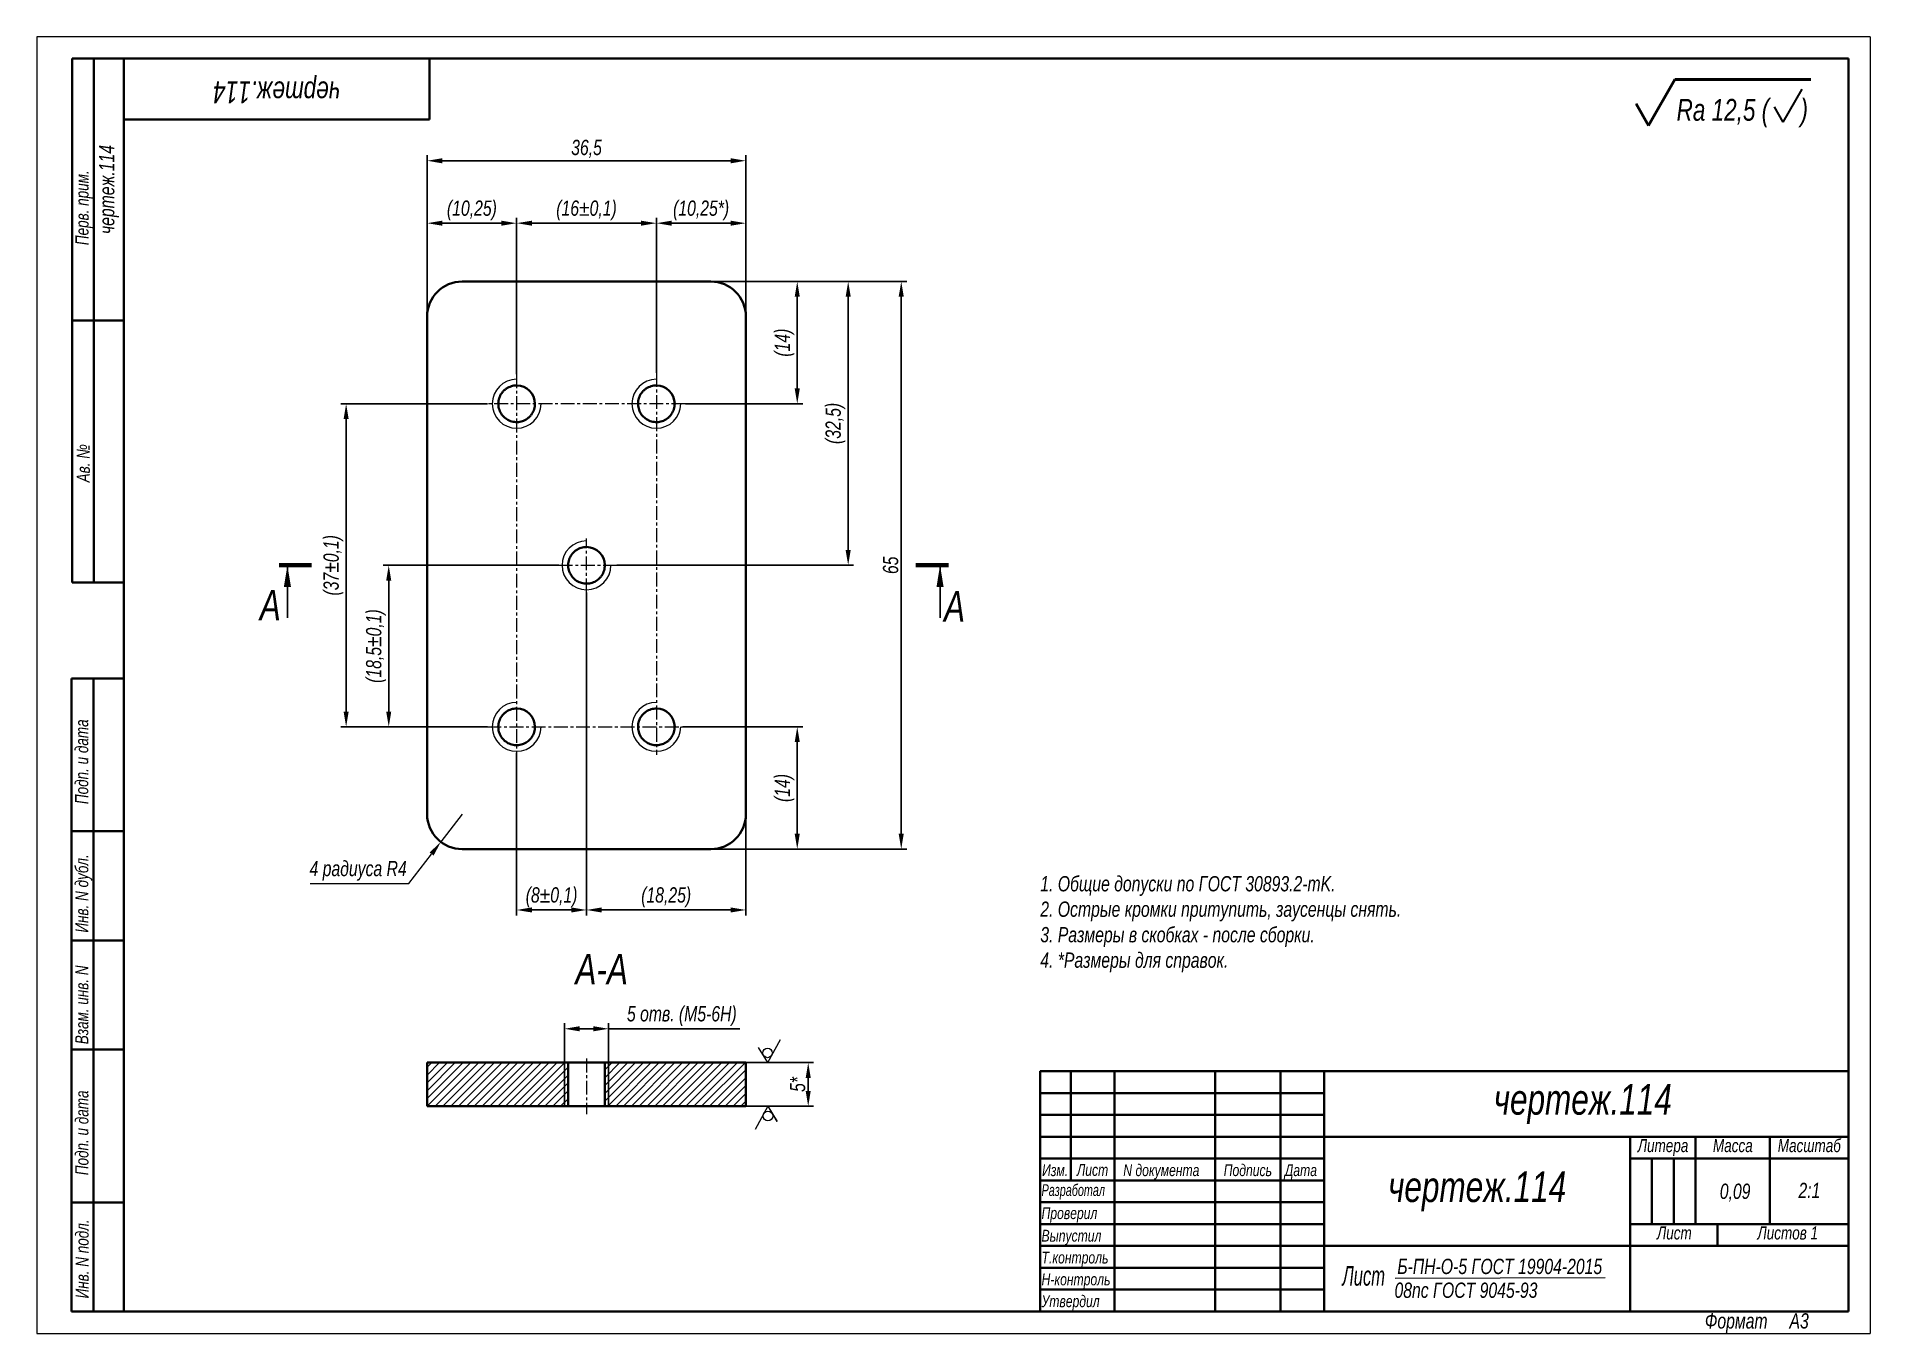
# Model space of a CAD drawing. Header units: millimetres. Extents: x 15697 to 16117, y -8525 to -8228.
import ezdxf

# ---------------------------------------------------------------- set-up
doc = ezdxf.new("R2010")
doc.units = ezdxf.units.MM
doc.linetypes.add('LT_08', pattern=[10.16, 6.35, -1.27, 1.27, -1.27])
for name, color, linetype, lineweight in [('Layer_01', 3, 'Continuous', 13), ('Layer_05', 7, 'Continuous', 40), ('Layer_08', 1, 'Continuous', 15), ('Layer_09', 6, 'Continuous', 15), ('Layer_15', 7, 'Continuous', 40), ('Layer_19', 7, 'Continuous', 50), ('Layer_20', 8, 'Continuous', 20)]:
    doc.layers.add(name, color=color, linetype=linetype, lineweight=lineweight)
doc.styles.add('Style_01', font='ARIALNI.TTF', dxfattribs={"width": 0.9, "height": 3.5})
doc.dimstyles.new('DimStyle_05', dxfattribs={"dimtxt": 3.5, "dimasz": 3.5, "dimexe": 1.25, "dimexo": 0, "dimtad": 1, "dimlfac": 0.5, "dimtxsty": 'Style_01', "dimcen": 0, "dimazin": 3, "dimtfac": 1, "dimtmove": 0, "dimatfit": 3})
doc.dimstyles.new('DimStyle_18', dxfattribs={"dimtxt": 3.5, "dimasz": 3.5, "dimexe": 1, "dimexo": 0, "dimtad": 1, "dimdec": 0, "dimlfac": 0.5, "dimtxsty": 'Style_01', "dimcen": 0, "dimclrd": 256, "dimclre": 256, "dimclrt": 256, "dimazin": 3, "dimtfac": 1, "dimtdec": 0, "dimtmove": 0, "dimatfit": 3, "dimlwd": 13, "dimlwe": 13})
pattern_1 = [(45, (-12823.2992, 9230.8023), (-0.89802561, 0.89802561), [])]

# ---------------------------------------------------------------- blocks, each defined once
blk = doc.blocks.new('Block_18')
at = {"layer": 'Layer_05', "linetype": 'Continuous', "lineweight": 15}
for p, q in [((0, 297.18), (0, 0.18)), ((420, 297.18), (0, 297.18)), ((420, 297.18), (420, 0.18)), ((0, 0.18), (420, 0.18))]:
    blk.add_line(p, q, dxfattribs=at)
at = {"layer": 'Layer_05', "linetype": 'Continuous'}
for p, q in [((415, 292.18), (8.12, 292.18)), ((8.12, 172.18), (8.12, 292.18)), ((13.12, 172.18), (13.12, 292.18)), ((20, 292.18), (20, 5.18)), ((90, 292.18), (90, 278.18)), ((415, 5.18), (415, 292.18)), ((20, 278.18), (90, 278.18)), ((8.12, 232.18), (20, 232.18)), ((8.12, 172.18), (20, 172.18)), ((8, 5.18), (8, 150.18)), ((8, 150.18), (20, 150.18)), ((13, 5.18), (13, 150.18)), ((8, 115.18), (20, 115.18)), ((8, 90.18), (20, 90.18)), ((8, 65.18), (20, 65.18)), ((229.88, 55.22), (294.92, 55.22)), ((229.88, 50.21), (294.92, 50.21)), ((229.88, 45.21), (294.92, 45.21)), ((369.97, 40.21), (369.97, 25.2)), ((374.97, 40.21), (374.97, 25.2)), ((8, 30.18), (20, 30.18)), ((229.88, 30.2), (294.92, 30.2)), ((229.88, 25.2), (294.92, 25.2)), ((229.88, 20.19), (294.92, 20.19)), ((229.88, 15.19), (294.92, 15.19)), ((229.88, 10.19), (294.92, 10.19)), ((8, 5.18), (20, 5.18)), ((20, 5.18), (415, 5.18)), ((415, 5.18), (230, 5.18))]:
    blk.add_line(p, q, dxfattribs=at)
for points in [[(415, 60.22), (229.88, 60.22), (229.88, 5.18)], [(236.88, 60.22), (236.88, 35.2)], [(246.89, 60.22), (246.89, 5.18)], [(269.9, 60.22), (269.9, 5.18)], [(284.91, 60.22), (284.91, 5.18)], [(294.92, 60.22), (294.92, 5.18)], [(415, 45.21), (294.92, 45.21)], [(415, 45.21), (294.92, 45.21)], [(364.97, 45.21), (364.97, 5.18)], [(379.98, 45.21), (379.98, 25.2)], [(396.99, 45.21), (396.99, 25.2)], [(396.99, 45.21), (396.99, 25.2)], [(229.88, 40.21), (294.92, 40.21)], [(364.97, 40.21), (415, 40.21)], [(229.88, 35.2), (294.92, 35.2)], [(364.97, 25.2), (415, 25.2)], [(384.98, 25.2), (384.98, 20.19)], [(294.92, 20.19), (415, 20.19)]]:
    blk.add_lwpolyline(points, dxfattribs=at)
at = {"layer": 'Layer_05', "linetype": 'Continuous', "style": 'Style_01', "width": 0.9}
for s, p in [('Перв. прим.', (11.89, 249.43)), ('Ав. №', (12.16, 195.1)), ('Подп. и дата', (11.81, 121.4)), ('Инв. N дубл.', (11.82, 91.97)), ('Взам. инв. N', (11.83, 66.4)), ('Подп. и дата', (11.85, 36.4)), ('Инв. N подл.', (11.9, 8.18))]:
    blk.add_text(s, height=3, rotation=90, dxfattribs=at).set_placement(p)
at = {"layer": 'Layer_05', "linetype": 'Continuous', "style": 'Style_01'}
for s, height, width, p in [('Литера', 3, 0.9, (366.74, 41.69)), ('Масса', 3, 0.9, (383.95, 41.69)), ('Масштаб', 3, 0.9, (398.8, 41.69)), ('Изм.', 2.7, 0.9, (230.29, 36.2)), ('Лист', 2.7, 0.9, (238.27, 36.25)), ('N документа', 2.7, 0.9, (248.89, 36.2)), ('Подпись', 2.7, 0.9, (271.9, 36.2)), ('Дата', 2.7, 0.9, (285.88, 36.2)), ('Разработал', 2.7, 0.8, (230.17, 31.64)), ('Проверил', 2.7, 0.9, (230.17, 26.36)), ('Выпустил', 2.7, 0.9, (230.17, 21.19)), ('Лист ', 3, 0.9, (371.13, 21.68)), ('Листов 1', 3, 0.9, (394.15, 21.68)), ('Т.контроль', 2.7, 0.9, (230.17, 16.19)), ('Н-контроль', 2.7, 0.9, (230.17, 11.19)), ('Утвердил', 2.7, 0.9, (230.17, 6.18))]:
    blk.add_text(s, height=height, dxfattribs=dict(at, width=width)).set_placement(p)
at = {"layer": 'Layer_05', "linetype": 'Continuous', "insert": (382.1, 4.78), "char_height": 3.5, "width": 32.9515, "attachment_point": 1, "style": 'Style_01'}
blk.add_mtext('Формат     А3', dxfattribs=at)
blk = doc.blocks.new('*D57')
at = {"layer": 'Defpoints', "color": 0, "ltscale": 0.5, "transparency": 16777216}
for p in [(15806.59, -8270.49), (15786.09, -8300.64), (15806.59, -8305.07)]:
    blk.add_point(p, dxfattribs=at)
at = {"layer": 'Layer_08', "color": 0, "lineweight": -2, "ltscale": 0.5, "transparency": 16777216}
for p, q in [((15786.09, -8300.64), (15786.09, -8269.24)), ((15806.59, -8305.07), (15806.59, -8269.24)), ((15789.59, -8270.49), (15803.09, -8270.49))]:
    blk.add_line(p, q, dxfattribs=at)
at = {"layer": 'Layer_08', "color": 0, "ltscale": 0.5, "transparency": 16777216}
for points in [[(15789.59, -8269.91), (15789.59, -8271.07), (15786.09, -8270.49)], [(15803.09, -8269.91), (15803.09, -8271.07), (15806.59, -8270.49)]]:
    blk.add_solid(points, dxfattribs=at)
at = {"layer": 'Layer_08', "color": 0, "ltscale": 0.5, "transparency": 16777216, "insert": (15796.34, -8267.57), "char_height": 3.5, "attachment_point": 5, "style": 'Style_01'}
blk.add_mtext('(10,25)', dxfattribs=at)
blk = doc.blocks.new('*D58')
at = {"layer": 'Defpoints', "color": 0, "ltscale": 0.5, "transparency": 16777216}
for p in [(15838.59, -8270.49), (15806.59, -8305.07), (15838.59, -8304.79)]:
    blk.add_point(p, dxfattribs=at)
at = {"layer": 'Layer_08', "color": 0, "lineweight": -2, "ltscale": 0.5, "transparency": 16777216}
for p, q in [((15806.59, -8305.07), (15806.59, -8269.24)), ((15838.59, -8304.79), (15838.59, -8269.24)), ((15810.09, -8270.49), (15835.09, -8270.49))]:
    blk.add_line(p, q, dxfattribs=at)
at = {"layer": 'Layer_08', "color": 0, "ltscale": 0.5, "transparency": 16777216}
for points in [[(15810.09, -8269.91), (15810.09, -8271.07), (15806.59, -8270.49)], [(15835.09, -8269.91), (15835.09, -8271.07), (15838.59, -8270.49)]]:
    blk.add_solid(points, dxfattribs=at)
at = {"layer": 'Layer_08', "color": 0, "ltscale": 0.5, "transparency": 16777216, "insert": (15822.59, -8267.57), "char_height": 3.5, "attachment_point": 5, "style": 'Style_01'}
blk.add_mtext('(16%%P0,1)', dxfattribs=at)
blk = doc.blocks.new('*D59')
at = {"layer": 'Defpoints', "color": 0, "ltscale": 0.5, "transparency": 16777216}
for p in [(15859.09, -8270.49), (15859.09, -8303.17), (15838.59, -8304.79)]:
    blk.add_point(p, dxfattribs=at)
at = {"layer": 'Layer_08', "color": 0, "lineweight": -2, "ltscale": 0.5, "transparency": 16777216}
for p, q in [((15838.59, -8304.79), (15838.59, -8269.24)), ((15859.09, -8303.17), (15859.09, -8269.24)), ((15842.09, -8270.49), (15855.59, -8270.49))]:
    blk.add_line(p, q, dxfattribs=at)
at = {"layer": 'Layer_08', "color": 0, "ltscale": 0.5, "transparency": 16777216}
for points in [[(15842.09, -8269.91), (15842.09, -8271.07), (15838.59, -8270.49)], [(15855.59, -8269.91), (15855.59, -8271.07), (15859.09, -8270.49)]]:
    blk.add_solid(points, dxfattribs=at)
at = {"layer": 'Layer_08', "color": 0, "ltscale": 0.5, "transparency": 16777216, "insert": (15848.84, -8267.57), "char_height": 3.5, "attachment_point": 5, "style": 'Style_01'}
blk.add_mtext('(10,25*)', dxfattribs=at)
blk = doc.blocks.new('*D60')
at = {"layer": 'Defpoints', "color": 0, "ltscale": 0.5, "transparency": 16777216}
for p in [(15841.99, -8283.85), (15845.25, -8311.85), (15870.86, -8311.85)]:
    blk.add_point(p, dxfattribs=at)
at = {"layer": 'Layer_08', "color": 0, "lineweight": -2, "ltscale": 0.5, "transparency": 16777216}
for p, q in [((15841.99, -8283.85), (15872.11, -8283.85)), ((15870.86, -8287.35), (15870.86, -8308.35)), ((15845.25, -8311.85), (15872.11, -8311.85))]:
    blk.add_line(p, q, dxfattribs=at)
at = {"layer": 'Layer_08', "color": 0, "ltscale": 0.5, "transparency": 16777216}
for points in [[(15870.28, -8287.35), (15871.44, -8287.35), (15870.86, -8283.85)], [(15870.28, -8308.35), (15871.44, -8308.35), (15870.86, -8311.85)]]:
    blk.add_solid(points, dxfattribs=at)
at = {"layer": 'Layer_08', "color": 0, "ltscale": 0.5, "transparency": 16777216, "insert": (15867.94, -8297.85), "char_height": 3.5, "attachment_point": 5, "rotation": 90, "style": 'Style_01'}
blk.add_mtext('(14)', dxfattribs=at)
blk = doc.blocks.new('*D61')
at = {"layer": 'Defpoints', "color": 0, "ltscale": 0.5, "transparency": 16777216}
for p in [(15841.99, -8283.85), (15829.53, -8348.85), (15882.53, -8348.85)]:
    blk.add_point(p, dxfattribs=at)
at = {"layer": 'Layer_08', "color": 0, "lineweight": -2, "ltscale": 0.5, "transparency": 16777216}
for p, q in [((15841.99, -8283.85), (15883.78, -8283.85)), ((15882.53, -8287.35), (15882.53, -8345.35)), ((15829.53, -8348.85), (15883.78, -8348.85))]:
    blk.add_line(p, q, dxfattribs=at)
at = {"layer": 'Layer_08', "color": 0, "ltscale": 0.5, "transparency": 16777216}
for points in [[(15881.94, -8287.35), (15883.11, -8287.35), (15882.53, -8283.85)], [(15881.94, -8345.35), (15883.11, -8345.35), (15882.53, -8348.85)]]:
    blk.add_solid(points, dxfattribs=at)
at = {"layer": 'Layer_08', "color": 0, "ltscale": 0.5, "transparency": 16777216, "insert": (15879.61, -8316.35), "char_height": 3.5, "attachment_point": 5, "rotation": 90, "style": 'Style_01'}
blk.add_mtext('(32,5)', dxfattribs=at)
blk = doc.blocks.new('*D62')
at = {"layer": 'Defpoints', "color": 0, "ltscale": 0.5, "transparency": 16777216}
for p in [(15844.68, -8385.85), (15870.86, -8385.85), (15831.42, -8413.85)]:
    blk.add_point(p, dxfattribs=at)
at = {"layer": 'Layer_08', "color": 0, "lineweight": -2, "ltscale": 0.5, "transparency": 16777216}
for p, q in [((15844.68, -8385.85), (15872.11, -8385.85)), ((15870.86, -8410.35), (15870.86, -8389.35)), ((15831.42, -8413.85), (15872.11, -8413.85))]:
    blk.add_line(p, q, dxfattribs=at)
at = {"layer": 'Layer_08', "color": 0, "ltscale": 0.5, "transparency": 16777216}
for points in [[(15870.28, -8389.35), (15871.44, -8389.35), (15870.86, -8385.85)], [(15870.28, -8410.35), (15871.44, -8410.35), (15870.86, -8413.85)]]:
    blk.add_solid(points, dxfattribs=at)
at = {"layer": 'Layer_08', "color": 0, "ltscale": 0.5, "transparency": 16777216, "insert": (15867.94, -8399.85), "char_height": 3.5, "attachment_point": 5, "rotation": 90, "style": 'Style_01'}
blk.add_mtext('(14)', dxfattribs=at)
blk = doc.blocks.new('*D63')
at = {"layer": 'Defpoints', "color": 0, "ltscale": 0.5, "transparency": 16777216}
for p in [(15822.59, -8355.06), (15859.09, -8403.35), (15822.59, -8427.8)]:
    blk.add_point(p, dxfattribs=at)
at = {"layer": 'Layer_08', "color": 0, "lineweight": -2, "ltscale": 0.5, "transparency": 16777216}
for p, q in [((15822.59, -8355.06), (15822.59, -8429.05)), ((15859.09, -8403.35), (15859.09, -8429.05)), ((15855.59, -8427.8), (15826.09, -8427.8))]:
    blk.add_line(p, q, dxfattribs=at)
at = {"layer": 'Layer_08', "color": 0, "ltscale": 0.5, "transparency": 16777216}
for points in [[(15826.09, -8427.21), (15826.09, -8428.38), (15822.59, -8427.8)], [(15855.59, -8427.21), (15855.59, -8428.38), (15859.09, -8427.8)]]:
    blk.add_solid(points, dxfattribs=at)
at = {"layer": 'Layer_08', "color": 0, "ltscale": 0.5, "transparency": 16777216, "insert": (15840.84, -8424.88), "char_height": 3.5, "attachment_point": 5, "style": 'Style_01'}
blk.add_mtext('(18,25)', dxfattribs=at)
blk = doc.blocks.new('*D64')
at = {"layer": 'Defpoints', "color": 0, "ltscale": 0.5, "transparency": 16777216}
for p in [(15794.09, -8405.85), (15789.23, -8412.21)]:
    blk.add_point(p, dxfattribs=at)
at = {"layer": 'Layer_08', "linetype": 'Continuous', "lineweight": 13, "ltscale": 0.5, "transparency": 16777216}
for p, q in [((15794.09, -8405.85), (15789.23, -8412.21)), ((15781.93, -8421.75), (15787.1, -8414.99)), ((15759.26, -8421.75), (15781.93, -8421.75))]:
    blk.add_line(p, q, dxfattribs=at)
at = {"layer": 'Layer_08', "ltscale": 0.5, "transparency": 16777216}
blk.add_solid([(15786.64, -8414.63), (15787.56, -8415.34), (15789.23, -8412.21)], dxfattribs=at)
at = {"layer": 'Layer_08', "ltscale": 0.5, "transparency": 16777216, "insert": (15770.28, -8418.83), "char_height": 3.5, "attachment_point": 5, "style": 'Style_01'}
blk.add_mtext('4 радиуса R4', dxfattribs=at)
blk = doc.blocks.new('*D65')
at = {"layer": 'Defpoints', "color": 0, "ltscale": 0.5, "transparency": 16777216}
for p in [(15777.29, -8348.85), (15816.24, -8348.85), (15799.89, -8385.85)]:
    blk.add_point(p, dxfattribs=at)
at = {"layer": 'Layer_08', "color": 0, "lineweight": -2, "ltscale": 0.5, "transparency": 16777216}
for p, q in [((15816.24, -8348.85), (15776.04, -8348.85)), ((15777.29, -8382.35), (15777.29, -8352.35)), ((15799.89, -8385.85), (15776.04, -8385.85))]:
    blk.add_line(p, q, dxfattribs=at)
at = {"layer": 'Layer_08', "color": 0, "ltscale": 0.5, "transparency": 16777216}
for points in [[(15776.71, -8352.35), (15777.87, -8352.35), (15777.29, -8348.85)], [(15776.71, -8382.35), (15777.87, -8382.35), (15777.29, -8385.85)]]:
    blk.add_solid(points, dxfattribs=at)
at = {"layer": 'Layer_08', "color": 0, "ltscale": 0.5, "transparency": 16777216, "insert": (15771.45, -8367.35), "char_height": 3.5, "attachment_point": 5, "rotation": 90, "style": 'Style_01'}
blk.add_mtext('\\P(18,5%%P0,1)', dxfattribs=at)
blk = doc.blocks.new('*D66')
at = {"layer": 'Defpoints', "color": 0, "ltscale": 0.5, "transparency": 16777216}
for p in [(15767.53, -8311.85), (15799.89, -8311.85), (15799.89, -8385.85)]:
    blk.add_point(p, dxfattribs=at)
at = {"layer": 'Layer_08', "color": 0, "lineweight": -2, "ltscale": 0.5, "transparency": 16777216}
for p, q in [((15799.89, -8311.85), (15766.28, -8311.85)), ((15767.53, -8382.35), (15767.53, -8315.35)), ((15799.89, -8385.85), (15766.28, -8385.85))]:
    blk.add_line(p, q, dxfattribs=at)
at = {"layer": 'Layer_08', "color": 0, "ltscale": 0.5, "transparency": 16777216}
for points in [[(15766.95, -8315.35), (15768.12, -8315.35), (15767.53, -8311.85)], [(15766.95, -8382.35), (15768.12, -8382.35), (15767.53, -8385.85)]]:
    blk.add_solid(points, dxfattribs=at)
at = {"layer": 'Layer_08', "color": 0, "ltscale": 0.5, "transparency": 16777216, "insert": (15764.61, -8348.85), "char_height": 3.5, "attachment_point": 5, "rotation": 90, "style": 'Style_01'}
blk.add_mtext('(37%%P0,1)', dxfattribs=at)
blk = doc.blocks.new('*D67')
at = {"layer": 'Defpoints', "color": 0, "ltscale": 0.5, "transparency": 16777216}
for p in [(15822.59, -8355.06), (15806.59, -8391.84), (15822.59, -8427.8)]:
    blk.add_point(p, dxfattribs=at)
at = {"layer": 'Layer_08', "color": 0, "lineweight": -2, "ltscale": 0.5, "transparency": 16777216}
for p, q in [((15822.59, -8355.06), (15822.59, -8429.05)), ((15806.59, -8391.84), (15806.59, -8429.05)), ((15810.09, -8427.8), (15819.09, -8427.8))]:
    blk.add_line(p, q, dxfattribs=at)
at = {"layer": 'Layer_08', "color": 0, "ltscale": 0.5, "transparency": 16777216}
for points in [[(15810.09, -8427.21), (15810.09, -8428.38), (15806.59, -8427.8)], [(15819.09, -8427.21), (15819.09, -8428.38), (15822.59, -8427.8)]]:
    blk.add_solid(points, dxfattribs=at)
at = {"layer": 'Layer_08', "color": 0, "ltscale": 0.5, "transparency": 16777216, "insert": (15814.59, -8424.88), "char_height": 3.5, "attachment_point": 5, "style": 'Style_01'}
blk.add_mtext('(8%%P0,1)', dxfattribs=at)
blk = doc.blocks.new('*D68')
at = {"layer": 'Defpoints', "color": 0, "ltscale": 0.5, "transparency": 16777216}
for p in [(15827.65, -8455.01), (15817.52, -8462.94), (15827.65, -8463.77)]:
    blk.add_point(p, dxfattribs=at)
at = {"layer": 'Layer_08', "color": 0, "lineweight": -2, "ltscale": 0.5, "transparency": 16777216}
for p, q in [((15817.52, -8462.94), (15817.52, -8453.76)), ((15827.65, -8463.77), (15827.65, -8453.76)), ((15821.02, -8455.01), (15824.15, -8455.01)), ((15827.65, -8455.01), (15857.68, -8455.01))]:
    blk.add_line(p, q, dxfattribs=at)
at = {"layer": 'Layer_08', "color": 0, "ltscale": 0.5, "transparency": 16777216}
for points in [[(15821.02, -8454.43), (15821.02, -8455.59), (15817.52, -8455.01)], [(15824.15, -8454.43), (15824.15, -8455.59), (15827.65, -8455.01)]]:
    blk.add_solid(points, dxfattribs=at)
at = {"layer": 'Layer_08', "color": 0, "ltscale": 0.5, "transparency": 16777216, "insert": (15844.42, -8452.09), "char_height": 3.5, "attachment_point": 5, "style": 'Style_01'}
blk.add_mtext('5 отв. (М5-6Н)', dxfattribs=at)
blk = doc.blocks.new('*D69')
at = {"layer": 'Defpoints', "color": 0, "ltscale": 0.5, "transparency": 16777216}
for p in [(15859.09, -8462.77), (15859.09, -8472.77), (15873.37, -8472.77)]:
    blk.add_point(p, dxfattribs=at)
at = {"layer": 'Layer_08', "color": 0, "lineweight": -2, "ltscale": 0.5, "transparency": 16777216}
for p, q in [((15859.09, -8462.77), (15874.62, -8462.77)), ((15873.37, -8466.27), (15873.37, -8469.27)), ((15859.09, -8472.77), (15874.62, -8472.77))]:
    blk.add_line(p, q, dxfattribs=at)
at = {"layer": 'Layer_08', "color": 0, "ltscale": 0.5, "transparency": 16777216}
for points in [[(15872.79, -8466.27), (15873.95, -8466.27), (15873.37, -8462.77)], [(15872.79, -8469.27), (15873.95, -8469.27), (15873.37, -8472.77)]]:
    blk.add_solid(points, dxfattribs=at)
at = {"layer": 'Layer_08', "color": 0, "ltscale": 0.5, "transparency": 16777216, "insert": (15870.96, -8467.77), "char_height": 3.5, "attachment_point": 5, "rotation": 90, "style": 'Style_01'}
blk.add_mtext('5*', dxfattribs=at)
blk = doc.blocks.new('*D70')
at = {"layer": 'Defpoints', "color": 0, "ltscale": 0.5, "transparency": 16777216}
for p in [(15859.09, -8256.19), (15786.09, -8300.64), (15859.09, -8303.17)]:
    blk.add_point(p, dxfattribs=at)
at = {"layer": 'Layer_08', "color": 0, "lineweight": -2, "ltscale": 0.5, "transparency": 16777216}
for p, q in [((15786.09, -8300.64), (15786.09, -8254.94)), ((15789.59, -8256.19), (15855.59, -8256.19)), ((15859.09, -8303.17), (15859.09, -8254.94))]:
    blk.add_line(p, q, dxfattribs=at)
at = {"layer": 'Layer_08', "color": 0, "ltscale": 0.5, "transparency": 16777216}
for points in [[(15789.59, -8255.61), (15789.59, -8256.78), (15786.09, -8256.19)], [(15855.59, -8255.61), (15855.59, -8256.78), (15859.09, -8256.19)]]:
    blk.add_solid(points, dxfattribs=at)
at = {"layer": 'Layer_08', "color": 0, "ltscale": 0.5, "transparency": 16777216, "insert": (15822.59, -8253.46), "char_height": 3.5, "attachment_point": 5, "style": 'Style_01'}
blk.add_mtext('36,5', dxfattribs=at)
blk = doc.blocks.new('*D71')
at = {"layer": 'Defpoints', "color": 0, "ltscale": 0.5, "transparency": 16777216}
for p in [(15841.99, -8283.85), (15842.83, -8413.85), (15894.68, -8413.85)]:
    blk.add_point(p, dxfattribs=at)
at = {"layer": 'Layer_08', "color": 0, "lineweight": -2, "ltscale": 0.5, "transparency": 16777216}
for p, q in [((15841.99, -8283.85), (15895.93, -8283.85)), ((15894.68, -8287.35), (15894.68, -8410.35)), ((15842.83, -8413.85), (15895.93, -8413.85))]:
    blk.add_line(p, q, dxfattribs=at)
at = {"layer": 'Layer_08', "color": 0, "ltscale": 0.5, "transparency": 16777216}
for points in [[(15894.09, -8287.35), (15895.26, -8287.35), (15894.68, -8283.85)], [(15894.09, -8410.35), (15895.26, -8410.35), (15894.68, -8413.85)]]:
    blk.add_solid(points, dxfattribs=at)
at = {"layer": 'Layer_08', "color": 0, "ltscale": 0.5, "transparency": 16777216, "insert": (15892.26, -8348.85), "char_height": 3.5, "attachment_point": 5, "rotation": 90, "style": 'Style_01'}
blk.add_mtext('65', dxfattribs=at)

msp = doc.modelspace()

# ---------------------------------------------------------------- hatches: boundary and pattern name
at = {"linetype": 'Continuous', "lineweight": 18}
h = msp.add_hatch(dxfattribs=at)
h.set_pattern_fill('ANSI31', scale=0.4, style=0)
h.set_pattern_definition(pattern_1)
h.paths.add_polyline_path([(15818.389, -8466.626), (15818.389, -8466.129), (15818.389, -8465.873), (15818.389, -8465.274), (15818.389, -8465.024), (15818.389, -8464.696), (15818.389, -8464.29), (15818.389, -8463.586), (15818.389, -8462.767), (15818.029, -8462.767), (15816.805, -8462.767), (15786.089, -8462.767), (15786.089, -8472.767), (15818.389, -8472.767), (15818.389, -8472.499), (15818.389, -8472.311), (15818.389, -8471.656), (15818.389, -8471.456), (15818.389, -8470.936), (15818.389, -8470.536), (15818.389, -8470.065), (15818.389, -8469.865), (15818.389, -8469.309), (15818.389, -8468.909), (15818.389, -8468.461), (15818.389, -8468.128), (15818.389, -8467.413), (15818.389, -8467.037), (15818.389, -8466.773)])
h = msp.add_hatch(dxfattribs=at)
h.set_pattern_fill('ANSI31', scale=0.4, style=0)
h.set_pattern_definition(pattern_1)
h.paths.add_polyline_path([(15826.789, -8466.952), (15826.789, -8467.513), (15826.789, -8467.791), (15826.789, -8468.129), (15826.789, -8468.529), (15826.789, -8468.892), (15826.789, -8469.239), (15826.789, -8469.728), (15826.789, -8470.128), (15826.789, -8470.596), (15826.789, -8471.085), (15826.789, -8471.391), (15826.789, -8471.805), (15826.789, -8472.42), (15826.789, -8472.6), (15826.789, -8472.779), (15859.089, -8472.767), (15859.089, -8462.767), (15826.789, -8462.767), (15826.789, -8464.088), (15826.789, -8464.384), (15826.789, -8464.762), (15826.789, -8464.95), (15826.789, -8465.437), (15826.789, -8465.967), (15826.789, -8466.201), (15826.789, -8466.552)])

# ---------------------------------------------------------------- linework, layer by layer
at = {"color": 7, "linetype": 'Continuous', "lineweight": 25}
msp.add_line((15842.789, -8462.767), (15842.789, -8462.767), dxfattribs=at)
at = {"layer": 'Layer_01', "lineweight": 13, "ltscale": 0.303109}
msp.add_line((16065.845, -8248.081), (16071.907, -8237.581), dxfattribs=at)
msp.add_line((16065.845, -8248.081), (16071.907, -8237.581), dxfattribs=at)
msp.add_line((16065.845, -8248.081), (16071.907, -8237.581), dxfattribs=at)
at = {"layer": 'Layer_01', "lineweight": 30}
for q in [(16101.032, -8239.828), (16101.032, -8239.828), (16101.032, -8239.828), (16101.032, -8239.828), (16094.681, -8243.828), (16094.681, -8243.828), (16094.681, -8243.828), (16094.681, -8243.828)]:
    msp.add_line((16096.702, -8247.328), q, dxfattribs=at)
at = {"layer": 'Layer_01', "lineweight": 13, "ltscale": 0.141451}
msp.add_line((16065.845, -8248.081), (16063.016, -8243.181), dxfattribs=at)
msp.add_line((16065.845, -8248.081), (16063.016, -8243.181), dxfattribs=at)
msp.add_line((16065.845, -8248.081), (16063.016, -8243.181), dxfattribs=at)
at = {"layer": 'Layer_01'}
msp.add_line((16007.795, -8512.139), (16055.886, -8511.954), dxfattribs=at)
at = {"layer": 'Layer_08', "linetype": 'LT_08', "ltscale": 0.5}
for p, q in [((15806.589, -8305.068), (15806.589, -8391.837)), ((15838.589, -8304.793), (15838.589, -8392.283)), ((15845.251, -8311.854), (15798.455, -8311.854)), ((15822.589, -8355.057), (15822.589, -8342.693)), ((15816.237, -8348.854), (15829.529, -8348.854)), ((15799.891, -8385.854), (15844.68, -8385.854)), ((15822.589, -8461.847), (15822.589, -8474.556))]:
    msp.add_line(p, q, dxfattribs=at)
at = {"layer": 'Layer_09', "ltscale": 0.5}
for centre in [(15806.592, -8311.854), (15838.592, -8311.854), (15822.592, -8348.854), (15806.592, -8385.854), (15838.592, -8385.854)]:
    msp.add_arc(centre, 5.6, 90, 0, dxfattribs=at)
at = {"layer": 'Layer_15', "linetype": 'Continuous'}
for p, q in [((15794.089, -8283.854), (15851.089, -8283.854)), ((15786.089, -8405.854), (15786.089, -8291.854)), ((15859.089, -8291.854), (15859.089, -8405.854)), ((15851.089, -8413.854), (15794.089, -8413.854)), ((15786.089, -8472.767), (15786.089, -8462.767)), ((15816.821, -8462.767), (15786.089, -8462.767)), ((15810.789, -8462.767), (15810.789, -8462.767)), ((15859.089, -8462.767), (15816.821, -8462.767)), ((15818.389, -8462.767), (15818.389, -8472.767)), ((15826.789, -8462.767), (15826.789, -8472.767)), ((15859.089, -8462.767), (15859.089, -8472.767)), ((15829.613, -8472.767), (15786.089, -8472.767)), ((15859.089, -8472.767), (15829.613, -8472.767))]:
    msp.add_line(p, q, dxfattribs=at)
at = {"layer": 'Layer_15', "linetype": 'Continuous', "lineweight": -3}
for p, q in [((15817.523, -8462.767), (15817.523, -8472.767)), ((15827.655, -8462.767), (15827.655, -8472.767))]:
    msp.add_line(p, q, dxfattribs=at)
at = {"layer": 'Layer_15', "linetype": 'Continuous'}
for centre, radius, start, end in [((15794.089, -8291.854), 8, 90, 180), ((15851.089, -8291.854), 8, 0, 90), ((15806.589, -8311.854), 4.2, 360, 90), ((15838.589, -8311.854), 4.2, 360, 90), ((15822.589, -8348.854), 4.2, 360, 90), ((15806.589, -8385.854), 4.2, 360, 90), ((15838.589, -8385.854), 4.2, 360, 90), ((15794.089, -8405.854), 8, 180, 270), ((15851.089, -8405.854), 8, 270, 0)]:
    msp.add_arc(centre, radius, start, end, dxfattribs=at)
for points in [[(15810.789, -8311.854), (15810.789, -8312.256), (15810.73, -8312.67), (15810.489, -8313.468), (15810.307, -8313.851), (15809.961, -8314.366), (15809.834, -8314.528), (15809.562, -8314.828), (15809.416, -8314.967), (15808.943, -8315.356), (15808.582, -8315.575), (15807.81, -8315.895), (15807.4, -8315.995), (15806.79, -8316.055), (15806.59, -8316.059), (15806.185, -8316.04), (15805.98, -8316.015), (15805.372, -8315.895), (15804.972, -8315.753), (15804.237, -8315.359), (15803.903, -8315.108), (15803.335, -8314.54), (15803.084, -8314.206), (15802.69, -8313.471), (15802.548, -8313.072), (15802.428, -8312.463), (15802.403, -8312.259), (15802.384, -8311.854), (15802.389, -8311.653), (15802.448, -8311.043), (15802.549, -8310.633), (15802.868, -8309.861), (15803.087, -8309.5), (15803.477, -8309.027), (15803.615, -8308.882), (15803.915, -8308.609), (15804.077, -8308.482), (15804.592, -8308.136), (15804.976, -8307.954), (15805.773, -8307.713), (15806.187, -8307.654), (15806.589, -8307.654)], [(15842.789, -8311.854), (15842.789, -8312.256), (15842.73, -8312.67), (15842.489, -8313.468), (15842.307, -8313.851), (15841.961, -8314.366), (15841.834, -8314.528), (15841.562, -8314.828), (15841.416, -8314.967), (15840.943, -8315.356), (15840.582, -8315.575), (15839.81, -8315.895), (15839.4, -8315.995), (15838.79, -8316.055), (15838.59, -8316.059), (15838.185, -8316.04), (15837.98, -8316.015), (15837.372, -8315.895), (15836.972, -8315.753), (15836.237, -8315.359), (15835.903, -8315.108), (15835.335, -8314.54), (15835.084, -8314.206), (15834.69, -8313.471), (15834.548, -8313.072), (15834.428, -8312.463), (15834.403, -8312.259), (15834.384, -8311.854), (15834.389, -8311.653), (15834.448, -8311.043), (15834.549, -8310.633), (15834.868, -8309.861), (15835.087, -8309.5), (15835.477, -8309.027), (15835.615, -8308.882), (15835.915, -8308.609), (15836.077, -8308.482), (15836.592, -8308.136), (15836.976, -8307.954), (15837.773, -8307.713), (15838.187, -8307.654), (15838.589, -8307.654)], [(15826.789, -8348.854), (15826.789, -8349.256), (15826.73, -8349.67), (15826.489, -8350.468), (15826.307, -8350.851), (15825.961, -8351.366), (15825.834, -8351.528), (15825.562, -8351.828), (15825.416, -8351.967), (15824.943, -8352.356), (15824.582, -8352.575), (15823.81, -8352.895), (15823.4, -8352.995), (15822.79, -8353.055), (15822.59, -8353.059), (15822.185, -8353.04), (15821.98, -8353.015), (15821.372, -8352.895), (15820.972, -8352.753), (15820.237, -8352.359), (15819.903, -8352.108), (15819.335, -8351.54), (15819.084, -8351.206), (15818.69, -8350.471), (15818.548, -8350.072), (15818.428, -8349.463), (15818.403, -8349.259), (15818.384, -8348.854), (15818.389, -8348.653), (15818.448, -8348.043), (15818.549, -8347.633), (15818.868, -8346.861), (15819.087, -8346.5), (15819.477, -8346.027), (15819.615, -8345.882), (15819.915, -8345.609), (15820.077, -8345.482), (15820.592, -8345.136), (15820.976, -8344.954), (15821.773, -8344.713), (15822.187, -8344.654), (15822.589, -8344.654)], [(15810.789, -8385.854), (15810.789, -8386.256), (15810.73, -8386.67), (15810.489, -8387.468), (15810.307, -8387.851), (15809.961, -8388.366), (15809.834, -8388.528), (15809.562, -8388.828), (15809.416, -8388.967), (15808.943, -8389.356), (15808.582, -8389.575), (15807.81, -8389.895), (15807.4, -8389.995), (15806.79, -8390.055), (15806.59, -8390.059), (15806.185, -8390.04), (15805.98, -8390.015), (15805.372, -8389.895), (15804.972, -8389.753), (15804.237, -8389.359), (15803.903, -8389.108), (15803.335, -8388.54), (15803.084, -8388.206), (15802.69, -8387.471), (15802.548, -8387.072), (15802.428, -8386.463), (15802.403, -8386.259), (15802.384, -8385.854), (15802.389, -8385.653), (15802.448, -8385.043), (15802.549, -8384.633), (15802.868, -8383.861), (15803.087, -8383.5), (15803.477, -8383.027), (15803.615, -8382.882), (15803.915, -8382.609), (15804.077, -8382.482), (15804.592, -8382.136), (15804.976, -8381.954), (15805.773, -8381.713), (15806.187, -8381.654), (15806.589, -8381.654)], [(15842.789, -8385.854), (15842.789, -8386.256), (15842.73, -8386.67), (15842.489, -8387.468), (15842.307, -8387.851), (15841.961, -8388.366), (15841.834, -8388.528), (15841.562, -8388.828), (15841.416, -8388.967), (15840.943, -8389.356), (15840.582, -8389.575), (15839.81, -8389.895), (15839.4, -8389.995), (15838.79, -8390.055), (15838.59, -8390.059), (15838.185, -8390.04), (15837.98, -8390.015), (15837.372, -8389.895), (15836.972, -8389.753), (15836.237, -8389.359), (15835.903, -8389.108), (15835.335, -8388.54), (15835.084, -8388.206), (15834.69, -8387.471), (15834.548, -8387.072), (15834.428, -8386.463), (15834.403, -8386.259), (15834.384, -8385.854), (15834.389, -8385.653), (15834.448, -8385.043), (15834.549, -8384.633), (15834.868, -8383.861), (15835.087, -8383.5), (15835.477, -8383.027), (15835.615, -8382.882), (15835.915, -8382.609), (15836.077, -8382.482), (15836.592, -8382.136), (15836.976, -8381.954), (15837.773, -8381.713), (15838.187, -8381.654), (15838.589, -8381.654)]]:
    msp.add_open_spline(points, degree=3, knots=[0, 0, 0, 0, 0.0625, 0.0625, 0.125, 0.125, 0.15625, 0.15625, 0.1875, 0.1875, 0.25, 0.25, 0.3125, 0.3125, 0.34375, 0.34375, 0.375, 0.375, 0.4375, 0.4375, 0.5, 0.5, 0.5625, 0.5625, 0.625, 0.625, 0.65625, 0.65625, 0.6875, 0.6875, 0.75, 0.75, 0.8125, 0.8125, 0.84375, 0.84375, 0.875, 0.875, 0.9375, 0.9375, 1, 1, 1, 1], dxfattribs=at)
at = {"layer": 'Layer_19', "lineweight": 50}
for p, q in [((16065.845, -8248.081), (16071.907, -8237.581)), ((16071.907, -8237.581), (16103.049, -8237.581)), ((16065.845, -8248.081), (16063.016, -8243.181))]:
    msp.add_line(p, q, dxfattribs=at)
at = {"layer": 'Layer_20', "color": 6, "lineweight": 70}
for p, q in [((15759.62, -8348.854), (15752.181, -8348.854)), ((15898.031, -8348.854), (15905.47, -8348.854))]:
    msp.add_line(p, q, dxfattribs=at)
at = {"layer": 'Layer_20', "color": 1, "lineweight": 13, "ltscale": 0.303109}
for p, q in [((15864.1, -8462.767), (15867.007, -8457.447)), ((15864.1, -8462.767), (15867.007, -8457.447)), ((15864.1, -8462.767), (15867.007, -8457.447)), ((15864.1, -8462.767), (15867.007, -8457.447)), ((15864.1, -8472.767), (15861.193, -8478.086)), ((15864.1, -8472.767), (15861.193, -8478.086)), ((15864.1, -8472.767), (15861.193, -8478.086)), ((15864.1, -8472.767), (15861.193, -8478.086))]:
    msp.add_line(p, q, dxfattribs=at)
at = {"layer": 'Layer_20', "color": 1, "lineweight": 13, "ltscale": 0.141451}
for p, q in [((15864.1, -8462.767), (15861.968, -8459.267)), ((15864.1, -8462.767), (15861.998, -8459.315)), ((15864.1, -8462.767), (15861.998, -8459.315)), ((15864.1, -8462.767), (15861.998, -8459.315)), ((15864.1, -8472.767), (15866.202, -8476.218)), ((15864.1, -8472.767), (15866.202, -8476.218)), ((15864.1, -8472.767), (15866.202, -8476.218)), ((15864.1, -8472.767), (15866.232, -8476.267))]:
    msp.add_line(p, q, dxfattribs=at)
at = {"layer": 'Layer_20', "color": 1, "lineweight": 13}
for centre in [(15864.057, -8460.538), (15864.057, -8460.538), (15864.057, -8460.538), (15864.057, -8460.538), (15864.144, -8474.996), (15864.144, -8474.996), (15864.144, -8474.996), (15864.144, -8474.996)]:
    msp.add_circle(centre, 1.098, dxfattribs=at)

# ---------------------------------------------------------------- block references
at = {"layer": 'Layer_05'}
msp.add_blockref('Block_18', (15696.65, -8524.95), dxfattribs=at)

# ---------------------------------------------------------------- texts
at = {"layer": 'Layer_01', "style": 'Style_01'}
for s, height, width, p in [('Rа 12,5 (     )', 5, 0.9, (16072.279, -8247.021)), ('0,09', 3.5, 0.9, (16082.171, -8493.984)), ('2:1', 3.5, 0.9, (16100.183, -8493.785)), ('Лист', 4.5, 0.735, (15995.732, -8513.85))]:
    msp.add_text(s, height=height, dxfattribs=dict(at, width=width)).set_placement(p)
at = {"layer": 'Layer_01', "color": 5, "style": 'Style_01', "width": 0.9}
for s, p in [('А', (15747.758, -8361.476)), ('А', (15904.476, -8361.773)), ('А-А', (15820.048, -8444.855))]:
    msp.add_text(s, height=7, dxfattribs=at).set_placement(p)
at = {"layer": 'Layer_01', "attachment_point": 5, "style": 'Style_01'}
for insert, char_height, width, rotation in [((15751.65, -8239.768), 5, 70, 180), ((15713.211, -8262.768), 3.5, 60, 90)]:
    msp.add_mtext('чертеж.114', dxfattribs=dict(at, insert=insert, char_height=char_height, width=width, rotation=rotation))
at = {"layer": 'Layer_01', "insert": (15926.526, -8442.092), "char_height": 3.5, "attachment_point": 7, "style": 'Style_01'}
msp.add_mtext_dynamic_manual_height_columns('1. Общие допуски по ГОСТ 30893.2-mK.\\P2. Острые кромки притупить, заусенцы снять.\\P3. Размеры в скобках - после сборки.\\P4. *Размеры для справок.', width=195.13822, gutter_width=17.5, heights=[-22.21], dxfattribs=at)
at = {"layer": 'Layer_01', "style": 'Style_01'}
for s, insert, char_height, width, attachment_point in [('чертеж.114', (16050.787, -8472.236), 7, 118.43471, 5), ('чертеж.114', (16026.593, -8492.249), 7, 70.04667, 5), ('Б-ПН-О-5 ГОСТ 19904-2015 ', (16008.307, -8507.688), 3.5, 80.46037, 1), ('08пс ГОСТ 9045-93', (16007.657, -8513.143), 3.5, 80.46037, 1)]:
    msp.add_mtext(s, dxfattribs=dict(at, insert=insert, char_height=char_height, width=width, attachment_point=attachment_point))

# ---------------------------------------------------------------- dimensions: what is measured, and where the dimension line sits
at = {"layer": 'Layer_08', "ltscale": 0.5}
dim = msp.add_linear_dim(base=(15859.089, -8256.192), p1=(15786.089, -8300.642), p2=(15859.089, -8303.171), dimstyle='DimStyle_05', dxfattribs=at)
dim.commit()
dim.dimension.update_dxf_attribs({"geometry": '*D70', "text_midpoint": (15822.589, -8253.456)})
for base, p1, p2, text, picture, middle in [((15806.589, -8270.489), (15786.089, -8300.642), (15806.589, -8305.068), '(<>)', '*D57', (15796.339, -8267.57)), ((15838.589, -8270.489), (15806.589, -8305.068), (15838.589, -8304.793), '(<>%%P0,1)', '*D58', (15822.589, -8267.57)), ((15859.089, -8270.489), (15838.589, -8304.793), (15859.089, -8303.171), '(<>*)', '*D59', (15848.839, -8267.57)), ((15822.589, -8427.796), (15806.589, -8391.837), (15822.589, -8355.057), '(<>%%P0,1)', '*D67', (15814.589, -8424.877)), ((15822.589, -8427.796), (15859.089, -8403.346), (15822.589, -8355.057), '(<>)', '*D63', (15840.839, -8424.877))]:
    dim = msp.add_linear_dim(base=base, p1=p1, p2=p2, text=text, dimstyle='DimStyle_05', dxfattribs=at)
    dim.commit()
    dim.dimension.update_dxf_attribs({"geometry": picture, "text_midpoint": middle})
for base, p1, p2, text, picture, middle in [((15882.526, -8348.854), (15841.995, -8283.854), (15829.529, -8348.854), '(<>)', '*D61', (15879.607, -8316.354)), ((15870.86, -8311.854), (15841.995, -8283.854), (15845.251, -8311.854), '(<>)', '*D60', (15867.941, -8297.854)), ((15767.534, -8311.854), (15799.891, -8385.854), (15799.891, -8311.854), '(<>%%P0,1)', '*D66', (15764.615, -8348.854)), ((15777.29, -8348.854), (15799.891, -8385.854), (15816.237, -8348.854), '\\P(<>%%P0,1)', '*D65', (15771.454, -8367.354)), ((15870.86, -8385.854), (15831.423, -8413.854), (15844.68, -8385.854), '(<>)', '*D62', (15867.941, -8399.854)), ((15873.369, -8472.767), (15859.089, -8462.767), (15859.089, -8472.767), '<>*', '*D69', (15870.964, -8467.767))]:
    dim = msp.add_linear_dim(base=base, p1=p1, p2=p2, angle=90, text=text, dimstyle='DimStyle_05', dxfattribs=at)
    dim.commit()
    dim.dimension.update_dxf_attribs({"geometry": picture, "text_midpoint": middle})
dim = msp.add_linear_dim(base=(15894.676, -8413.854), p1=(15841.995, -8283.854), p2=(15842.832, -8413.854), angle=90, dimstyle='DimStyle_05', dxfattribs=at)
dim.commit()
dim.dimension.update_dxf_attribs({"geometry": '*D71', "text_midpoint": (15892.264, -8348.854)})
dim = msp.add_radius_dim(center=(15794.089, -8405.854), mpoint=(15789.228, -8412.208), text='4 радиуса <>', dimstyle='DimStyle_18', dxfattribs=at)
dim.commit()
dim.dimension.update_dxf_attribs({"geometry": '*D64', "text_midpoint": (15770.28, -8421.753), "dimtype": 164})
dim = msp.add_linear_dim(base=(15827.655, -8455.01), p1=(15817.523, -8462.936), p2=(15827.655, -8463.767), text='5 отв. (М5-6Н)', dimstyle='DimStyle_05', dxfattribs=at)
dim.commit()
dim.dimension.update_dxf_attribs({"geometry": '*D68', "text_midpoint": (15844.42, -8455.01), "dimtype": 160})

# ---------------------------------------------------------------- leaders
at = {"layer": 'Layer_20'}
for points in [[(15754.081, -8348.854), (15754.081, -8360.854)], [(15903.57, -8348.854), (15903.57, -8360.854)]]:
    msp.add_leader(points, dimstyle='DimStyle_05', override={"dimasz": 5, "dimclrd": 6}, dxfattribs=at)

doc.saveas('drawing.dxf')
